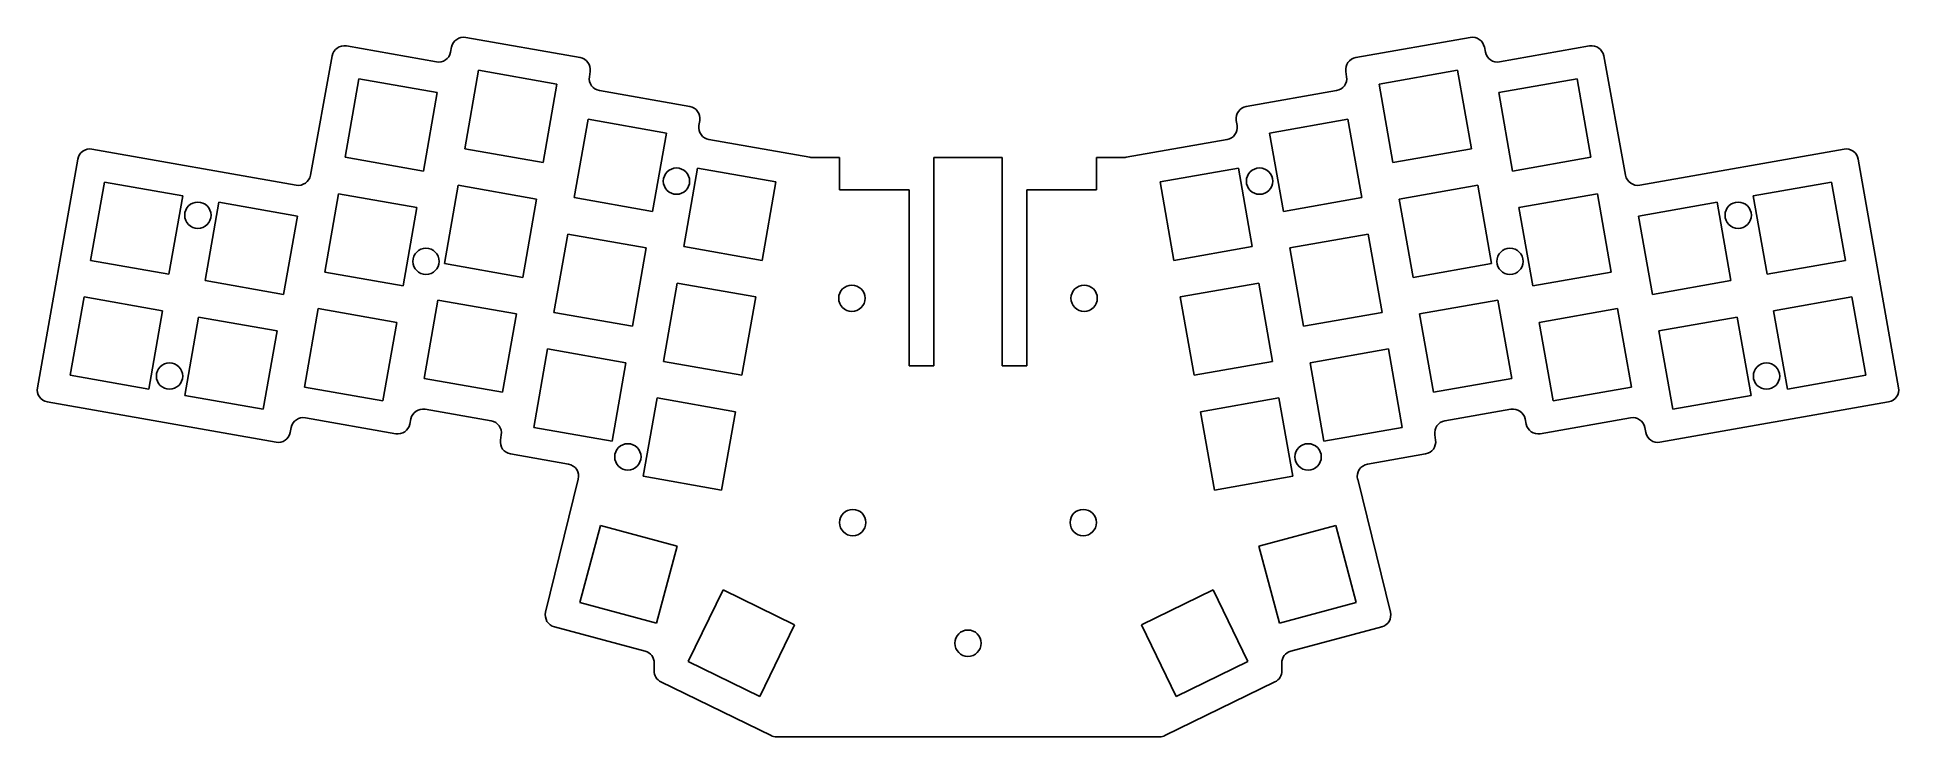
# Model space of a CAD drawing. Header units: millimetres. Extents: x 68 to 372, y -180 to -66.
import ezdxf

# ---------------------------------------------------------------- set-up
doc = ezdxf.new("R2010")
doc.units = ezdxf.units.MM

msp = doc.modelspace()

# ---------------------------------------------------------------- linework, layer by layer
at = {"linetype": 'CONTINUOUS'}
for p, q in [((138.16, -65.94), (156.85, -69.23)), ((283.5, -69.23), (302.18, -65.94)), ((112.79, -88.46), (116.35, -68.95)), ((118.67, -67.34), (133.37, -69.93)), ((135.68, -68.37), (135.85, -67.5)), ((304.49, -67.5), (304.67, -68.37)), ((306.97, -69.93), (321.68, -67.34)), ((323.99, -68.95), (327.55, -88.46)), ((120.71, -72.7), (118.45, -85.51)), ((133.51, -74.96), (120.71, -72.7)), ((140.25, -71.31), (137.99, -84.11)), ((153.05, -73.57), (140.25, -71.31)), ((158.48, -71.49), (158.35, -72.36)), ((281.99, -72.36), (281.86, -71.49)), ((300.1, -71.31), (287.3, -73.57)), ((302.36, -84.11), (300.1, -71.31)), ((319.64, -72.7), (306.83, -74.96)), ((321.89, -85.51), (319.64, -72.7)), ((131.25, -87.76), (133.51, -74.96)), ((150.79, -86.37), (153.05, -73.57)), ((159.98, -74.62), (174.73, -77.22)), ((265.61, -77.22), (280.36, -74.62)), ((287.3, -73.57), (289.55, -86.37)), ((306.83, -74.96), (309.09, -87.76)), ((158.13, -79.3), (155.87, -92.1)), ((170.93, -81.56), (158.13, -79.3)), ((168.68, -94.36), (170.93, -81.56)), ((176.36, -79.48), (176.24, -80.35)), ((264.11, -80.35), (263.98, -79.48)), ((282.21, -79.3), (269.41, -81.56)), ((269.41, -81.56), (271.67, -94.36)), ((284.47, -92.1), (282.21, -79.3)), ((77.12, -84.19), (110.48, -90.07)), ((137.99, -84.11), (150.79, -86.37)), ((177.87, -82.61), (194.36, -85.52)), ((245.99, -85.52), (262.48, -82.61)), ((289.55, -86.37), (302.36, -84.11)), ((329.87, -90.07), (363.22, -84.19)), ((68.22, -123.15), (74.81, -85.81)), ((118.45, -85.51), (131.25, -87.76)), ((176.02, -87.29), (173.76, -100.09)), ((188.82, -89.55), (176.02, -87.29)), ((194.7, -85.55), (199.17, -85.55)), ((199.17, -85.55), (199.17, -90.82)), ((214.57, -85.55), (225.77, -85.55)), ((214.57, -119.58), (214.57, -85.55)), ((225.77, -85.55), (225.77, -119.58)), ((241.17, -85.55), (245.64, -85.55)), ((241.17, -90.82), (241.17, -85.55)), ((264.33, -87.29), (251.53, -89.55)), ((266.59, -100.09), (264.33, -87.29)), ((309.09, -87.76), (321.89, -85.51)), ((365.54, -85.81), (372.12, -123.15)), ((79.15, -89.56), (76.89, -102.36)), ((91.95, -91.81), (79.15, -89.56)), ((136.94, -90.07), (134.68, -102.88)), ((149.74, -92.33), (136.94, -90.07)), ((186.56, -102.35), (188.82, -89.55)), ((199.17, -90.82), (210.57, -90.82)), ((210.57, -90.82), (210.57, -119.58)), ((229.77, -119.58), (229.77, -90.82)), ((229.77, -90.82), (241.17, -90.82)), ((251.53, -89.55), (253.78, -102.35)), ((303.41, -90.07), (290.6, -92.33)), ((305.66, -102.88), (303.41, -90.07)), ((361.19, -89.56), (348.39, -91.81)), ((363.45, -102.36), (361.19, -89.56)), ((89.7, -104.61), (91.95, -91.81)), ((97.86, -92.85), (95.61, -105.66)), ((110.67, -95.11), (97.86, -92.85)), ((117.4, -91.46), (115.14, -104.27)), ((130.2, -93.72), (117.4, -91.46)), ((127.95, -106.52), (130.2, -93.72)), ((147.48, -105.13), (149.74, -92.33)), ((155.87, -92.1), (168.68, -94.36)), ((271.67, -94.36), (284.47, -92.1)), ((290.6, -92.33), (292.86, -105.13)), ((322.94, -91.46), (310.14, -93.72)), ((310.14, -93.72), (312.4, -106.52)), ((325.2, -104.27), (322.94, -91.46)), ((342.48, -92.85), (329.68, -95.11)), ((344.74, -105.66), (342.48, -92.85)), ((348.39, -91.81), (350.65, -104.61)), ((108.41, -107.91), (110.67, -95.11)), ((329.68, -95.11), (331.94, -107.91)), ((154.82, -98.06), (152.57, -110.86)), ((167.63, -100.32), (154.82, -98.06)), ((173.76, -100.09), (186.56, -102.35)), ((253.78, -102.35), (266.59, -100.09)), ((285.52, -98.06), (272.72, -100.32)), ((287.78, -110.86), (285.52, -98.06)), ((76.89, -102.36), (89.7, -104.61)), ((134.68, -102.88), (147.48, -105.13)), ((165.37, -113.12), (167.63, -100.32)), ((272.72, -100.32), (274.98, -113.12)), ((292.86, -105.13), (305.66, -102.88)), ((350.65, -104.61), (363.45, -102.36)), ((95.61, -105.66), (108.41, -107.91)), ((115.14, -104.27), (127.95, -106.52)), ((172.71, -106.05), (170.45, -118.85)), ((185.51, -108.31), (172.71, -106.05)), ((267.64, -106.05), (254.83, -108.31)), ((269.89, -118.85), (267.64, -106.05)), ((312.4, -106.52), (325.2, -104.27)), ((331.94, -107.91), (344.74, -105.66)), ((75.84, -108.32), (73.59, -121.12)), ((88.65, -110.57), (75.84, -108.32)), ((133.63, -108.83), (131.37, -121.64)), ((146.43, -111.09), (133.63, -108.83)), ((183.25, -121.11), (185.51, -108.31)), ((254.83, -108.31), (257.09, -121.11)), ((306.71, -108.83), (293.91, -111.09)), ((308.97, -121.64), (306.71, -108.83)), ((364.5, -108.32), (351.7, -110.57)), ((366.76, -121.12), (364.5, -108.32)), ((86.39, -123.38), (88.65, -110.57)), ((94.55, -111.61), (92.3, -124.42)), ((107.36, -113.87), (94.55, -111.61)), ((114.09, -110.22), (111.84, -123.03)), ((126.9, -112.48), (114.09, -110.22)), ((144.18, -123.89), (146.43, -111.09)), ((152.57, -110.86), (165.37, -113.12)), ((274.98, -113.12), (287.78, -110.86)), ((293.91, -111.09), (296.17, -123.89)), ((326.25, -110.22), (313.45, -112.48)), ((328.51, -123.03), (326.25, -110.22)), ((345.79, -111.61), (332.99, -113.87)), ((348.05, -124.42), (345.79, -111.61)), ((351.7, -110.57), (353.96, -123.38)), ((105.1, -126.67), (107.36, -113.87)), ((124.64, -125.28), (126.9, -112.48)), ((313.45, -112.48), (315.71, -125.28)), ((332.99, -113.87), (335.25, -126.67)), ((151.52, -116.82), (149.26, -129.63)), ((164.32, -119.08), (151.52, -116.82)), ((288.83, -116.82), (276.03, -119.08)), ((291.09, -129.63), (288.83, -116.82)), ((73.59, -121.12), (86.39, -123.38)), ((162.06, -131.88), (164.32, -119.08)), ((170.45, -118.85), (183.25, -121.11)), ((210.57, -119.58), (214.57, -119.58)), ((225.77, -119.58), (229.77, -119.58)), ((257.09, -121.11), (269.89, -118.85)), ((276.03, -119.08), (278.28, -131.88)), ((353.96, -123.38), (366.76, -121.12)), ((92.3, -124.42), (105.1, -126.67)), ((111.84, -123.03), (124.64, -125.28)), ((131.37, -121.64), (144.18, -123.89)), ((296.17, -123.89), (308.97, -121.64)), ((315.71, -125.28), (328.51, -123.03)), ((335.25, -126.67), (348.05, -124.42)), ((107.19, -132.05), (69.84, -125.46)), ((142.32, -128.57), (131.51, -126.67)), ((169.4, -124.81), (167.14, -137.61)), ((182.2, -127.07), (169.4, -124.81)), ((179.95, -139.87), (182.2, -127.07)), ((270.95, -124.81), (258.14, -127.07)), ((258.14, -127.07), (260.4, -139.87)), ((273.2, -137.61), (270.95, -124.81)), ((308.83, -126.67), (298.02, -128.57)), ((370.5, -125.46), (333.16, -132.05)), ((109.67, -129.62), (109.49, -130.48)), ((126.72, -130.66), (111.98, -128.06)), ((129.21, -128.23), (129.03, -129.09)), ((149.26, -129.63), (162.06, -131.88)), ((278.28, -131.88), (291.09, -129.63)), ((311.31, -129.09), (311.14, -128.23)), ((328.37, -128.06), (313.62, -130.66)), ((330.85, -130.48), (330.67, -129.62)), ((143.83, -131.7), (143.96, -130.83)), ((296.39, -130.83), (296.52, -131.7)), ((154.95, -135.63), (145.46, -133.96)), ((294.89, -133.96), (285.4, -135.63)), ((151.2, -159.8), (156.54, -138.08)), ((167.14, -137.61), (179.95, -139.87)), ((260.4, -139.87), (273.2, -137.61)), ((283.8, -138.08), (289.14, -159.8)), ((160.14, -145.66), (156.78, -158.22)), ((172.7, -149.03), (160.14, -145.66)), ((280.21, -145.66), (267.65, -149.03)), ((283.57, -158.22), (280.21, -145.66)), ((169.33, -161.58), (172.7, -149.03)), ((267.65, -149.03), (271.01, -161.58)), ((180.17, -156.17), (174.47, -167.86)), ((191.85, -161.87), (180.17, -156.17)), ((260.18, -156.17), (248.49, -161.87)), ((265.87, -167.86), (260.18, -156.17)), ((156.78, -158.22), (169.33, -161.58)), ((271.01, -161.58), (283.57, -158.22)), ((167.45, -166.18), (152.63, -162.21)), ((186.16, -173.56), (191.85, -161.87)), ((248.49, -161.87), (254.19, -173.56)), ((287.72, -162.21), (272.89, -166.18)), ((168.92, -169.36), (168.94, -168.14)), ((174.47, -167.86), (186.16, -173.56)), ((254.19, -173.56), (265.87, -167.86)), ((271.41, -168.14), (271.42, -169.36)), ((188.01, -179.95), (170.04, -171.18)), ((270.3, -171.18), (252.33, -179.95)), ((251.46, -180.15), (188.89, -180.15))]:
    msp.add_line(p, q, dxfattribs=at)
for centre in [(172.57, -89.41), (267.78, -89.41), (94.42, -94.98), (345.93, -94.98), (131.67, -102.51), (308.67, -102.51), (201.21, -108.54), (239.14, -108.54), (89.79, -121.24), (350.56, -121.24), (164.63, -134.44), (275.71, -134.44), (201.35, -145.17), (238.99, -145.17), (220.17, -164.87)]:
    msp.add_circle(centre, 2.15, dxfattribs=at)
for centre, start, end in [((137.81, -67.91), 80, 168.3102), ((302.53, -67.91), 11.6898, 100), ((118.32, -69.31), 80, 169.6619), ((133.72, -67.96), 260, 348.3102), ((156.5, -71.2), 351.6898, 80), ((283.84, -71.2), 100, 188.3102), ((306.63, -67.96), 191.6898, 280), ((322.02, -69.31), 10.3381, 100), ((160.33, -72.65), 171.6898, 260), ((280.01, -72.65), 280, 8.3102), ((174.39, -79.19), 351.6898, 80), ((265.96, -79.19), 100, 188.3102), ((178.22, -80.64), 171.6898, 260), ((262.13, -80.64), 280, 8.3102), ((76.77, -86.16), 80, 170), ((363.57, -86.16), 10, 100), ((194.7, -83.55), 260, 270), ((245.64, -83.55), 270, 280), ((110.83, -88.1), 260, 349.6619), ((329.52, -88.1), 190.3381, 280), ((70.19, -123.49), 170, 260), ((370.15, -123.49), 280, 10), ((131.17, -128.64), 80, 168.3102), ((309.18, -128.64), 11.6898, 100), ((107.53, -130.08), 260, 348.3102), ((111.63, -130.03), 80, 168.3102), ((127.07, -128.69), 260, 348.3102), ((141.98, -130.54), 351.6898, 80), ((298.37, -130.54), 100, 188.3102), ((313.27, -128.69), 191.6898, 280), ((328.72, -130.03), 11.6898, 100), ((332.81, -130.08), 191.6898, 280), ((145.81, -131.99), 171.6898, 260), ((294.54, -131.99), 280, 8.3102), ((154.6, -137.6), 346.1881, 80), ((285.74, -137.6), 100, 193.8119), ((153.15, -160.28), 166.1881, 255), ((287.2, -160.28), 285, 13.8119), ((166.94, -168.11), 359.3283, 75), ((273.41, -168.11), 105, 180.6717), ((170.92, -169.39), 179.3283, 244), ((269.42, -169.39), 296, 0.6717), ((188.89, -178.15), 244, 270), ((251.46, -178.15), 270, 296)]:
    msp.add_arc(centre, 2, start, end, dxfattribs=at)

doc.saveas('drawing.dxf')
